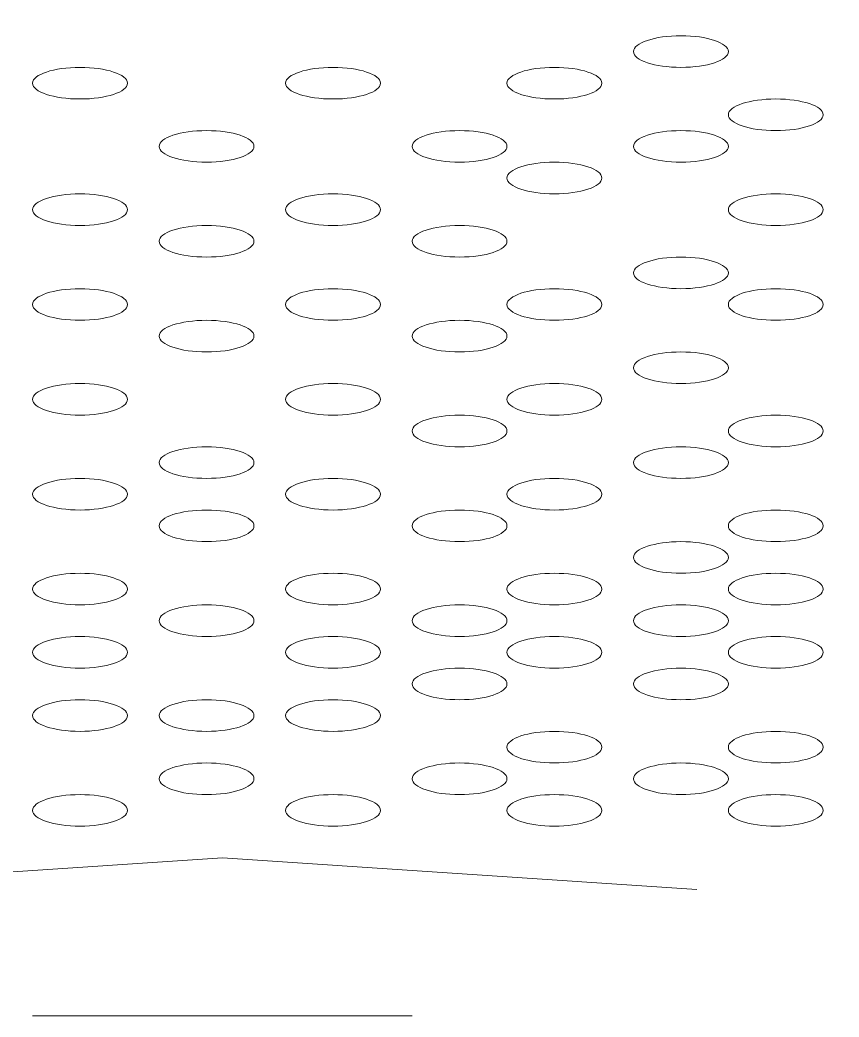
# Model space of a CAD drawing. Header units: metres. Extents: x 29 to 86.9, y -23.2 to 39.7.
# Drawn here: x 75.0717 to 75.1351, y -17.0699 to -16.9928 of the extents above; entities that cross this region are included whole.
import ezdxf

# ---------------------------------------------------------------- set-up
doc = ezdxf.new("R2010")
doc.units = ezdxf.units.M
doc.header["$LTSCALE"] = 100
doc.layers.get('0').update_dxf_attribs({"color": 254})
doc.layers.add('Arqui', color=8, linetype='Continuous', lineweight=0)

# ---------------------------------------------------------------- blocks, each defined once
blk = doc.blocks.new('A$C9582355f')
at = {"layer": 'Arqui'}
blk.add_lwpolyline([(46.2961920827816, 6.126214199186052, 0.2278580694965935), (46.10374057980556, 6.21636923779397, 0.2278580694965727), (45.9108077827496, 6.126214199186052)], format="xyb", dxfattribs=at)
for points in [[(46.06803873276561, 6.103886311394035), (46.10472273276554, 6.106331911394136), (46.14140673276557, 6.103886311394035)], [(46.09004913276561, 6.094103911394086), (46.10472273276554, 6.094103911394086), (46.11939633276558, 6.094103911394086)]]:
    blk.add_lwpolyline(points, dxfattribs=at)
for centre, radius, start, end in [((46.08393511219271, 5.990165961093226), 0.2164355538806686, 85.22093858791384, 142.1850642863625), ((46.1230647533385, 5.990165961093226), 0.2164355538805725, 37.81493571360889, 94.77906141209886)]:
    blk.add_arc(centre, radius, start, end, dxfattribs=at)
for points in [[(46.14018393276552, 6.169917511394033), (46.13815792435759, 6.169917511394033), (46.1365155327656, 6.169370039378009), (46.1365155327656, 6.168694711393982)], [(46.14385233276556, 6.168694711393982), (46.14385233276556, 6.169370039378009), (46.14220994117358, 6.169917511394033), (46.14018393276552, 6.169917511394033)], [(46.1365155327656, 6.168694711393982), (46.1365155327656, 6.168019383409955), (46.13815792435759, 6.167471911393932), (46.14018393276552, 6.167471911393932)], [(46.14018393276552, 6.167471911393932), (46.14220994117358, 6.167471911393932), (46.14385233276556, 6.168019383409955), (46.14385233276556, 6.168694711393982)], [(46.09371753276554, 6.167471911393932), (46.0916915243576, 6.167471911393932), (46.09004913276561, 6.166924439377908), (46.09004913276561, 6.166249111393881)], [(46.09738593276558, 6.166249111393881), (46.09738593276558, 6.166924439377908), (46.09574354117359, 6.167471911393932), (46.09371753276554, 6.167471911393932)], [(46.11328233276555, 6.167471911393932), (46.11125632435761, 6.167471911393932), (46.10961393276551, 6.166924439377908), (46.10961393276551, 6.166249111393881)], [(46.11695073276559, 6.166249111393881), (46.11695073276559, 6.166924439377908), (46.1153083411736, 6.167471911393932), (46.11328233276555, 6.167471911393932)], [(46.13040153276557, 6.167471911393932), (46.12837552435752, 6.167471911393932), (46.12673313276554, 6.166924439377908), (46.12673313276554, 6.166249111393881)], [(46.13406993276561, 6.166249111393881), (46.13406993276561, 6.166924439377908), (46.13242754117351, 6.167471911393932), (46.13040153276557, 6.167471911393932)], [(46.09004913276561, 6.166249111393881), (46.09004913276561, 6.165573783409855), (46.0916915243576, 6.165026311393831), (46.09371753276554, 6.165026311393831)], [(46.09371753276554, 6.165026311393831), (46.09574354117359, 6.165026311393831), (46.09738593276558, 6.165573783409855), (46.09738593276558, 6.166249111393881)], [(46.10961393276551, 6.166249111393881), (46.10961393276551, 6.165573783409855), (46.11125632435761, 6.165026311393831), (46.11328233276555, 6.165026311393831)], [(46.11328233276555, 6.165026311393831), (46.1153083411736, 6.165026311393831), (46.11695073276559, 6.165573783409855), (46.11695073276559, 6.166249111393881)], [(46.12673313276554, 6.166249111393881), (46.12673313276554, 6.165573783409855), (46.12837552435752, 6.165026311393831), (46.13040153276557, 6.165026311393831)], [(46.13040153276557, 6.165026311393831), (46.13242754117351, 6.165026311393831), (46.13406993276561, 6.165573783409855), (46.13406993276561, 6.166249111393881)], [(46.1475207327656, 6.165026311393831), (46.14549472435755, 6.165026311393831), (46.14385233276556, 6.164478839377807), (46.14385233276556, 6.163803511394235)], [(46.15118913276552, 6.163803511394235), (46.15118913276552, 6.164478839377807), (46.14954674117354, 6.165026311393831), (46.1475207327656, 6.165026311393831)], [(46.14385233276556, 6.163803511394235), (46.14385233276556, 6.163128183410208), (46.14549472435755, 6.162580711394185), (46.1475207327656, 6.162580711394185)], [(46.1475207327656, 6.162580711394185), (46.14954674117354, 6.162580711394185), (46.15118913276552, 6.163128183410208), (46.15118913276552, 6.163803511394235)], [(46.1034999327656, 6.162580711394185), (46.10147392435755, 6.162580711394185), (46.09983153276556, 6.162033239378161), (46.09983153276556, 6.161357911394134)], [(46.1034999327656, 6.162580711394185), (46.10147392435755, 6.162580711394185), (46.09983153276556, 6.162033239378161), (46.09983153276556, 6.161357911394134)], [(46.10716833276553, 6.161357911394134), (46.10716833276553, 6.162033239378161), (46.10552594117354, 6.162580711394185), (46.1034999327656, 6.162580711394185)], [(46.10716833276553, 6.161357911394134), (46.10716833276553, 6.162033239378161), (46.10552594117354, 6.162580711394185), (46.1034999327656, 6.162580711394185)], [(46.12306473276561, 6.162580711394185), (46.12103872435756, 6.162580711394185), (46.11939633276558, 6.162033239378161), (46.11939633276558, 6.161357911394134)], [(46.12673313276554, 6.161357911394134), (46.12673313276554, 6.162033239378161), (46.12509074117355, 6.162580711394185), (46.12306473276561, 6.162580711394185)], [(46.14018393276552, 6.162580711394185), (46.13815792435759, 6.162580711394185), (46.1365155327656, 6.162033239378161), (46.1365155327656, 6.161357911394134)], [(46.14385233276556, 6.161357911394134), (46.14385233276556, 6.162033239378161), (46.14220994117358, 6.162580711394185), (46.14018393276552, 6.162580711394185)], [(46.09983153276556, 6.161357911394134), (46.09983153276556, 6.160682583410107), (46.10147392435755, 6.160135111394084), (46.1034999327656, 6.160135111394084)], [(46.09983153276556, 6.161357911394134), (46.09983153276556, 6.160682583410107), (46.10147392435755, 6.160135111394084), (46.1034999327656, 6.160135111394084)], [(46.1034999327656, 6.160135111394084), (46.10552594117354, 6.160135111394084), (46.10716833276553, 6.160682583410107), (46.10716833276553, 6.161357911394134)], [(46.1034999327656, 6.160135111394084), (46.10552594117354, 6.160135111394084), (46.10716833276553, 6.160682583410107), (46.10716833276553, 6.161357911394134)], [(46.11939633276558, 6.161357911394134), (46.11939633276558, 6.160682583410107), (46.12103872435756, 6.160135111394084), (46.12306473276561, 6.160135111394084)], [(46.12306473276561, 6.160135111394084), (46.12509074117355, 6.160135111394084), (46.12673313276554, 6.160682583410107), (46.12673313276554, 6.161357911394134)], [(46.1365155327656, 6.161357911394134), (46.1365155327656, 6.160682583410107), (46.13815792435759, 6.160135111394084), (46.14018393276552, 6.160135111394084)], [(46.14018393276552, 6.160135111394084), (46.14220994117358, 6.160135111394084), (46.14385233276556, 6.160682583410107), (46.14385233276556, 6.161357911394134)], [(46.13040153276557, 6.160135111394084), (46.12837552435752, 6.160135111394084), (46.12673313276554, 6.15958763937806), (46.12673313276554, 6.158912311394033)], [(46.13406993276561, 6.158912311394033), (46.13406993276561, 6.15958763937806), (46.13242754117351, 6.160135111394084), (46.13040153276557, 6.160135111394084)], [(46.12673313276554, 6.158912311394033), (46.12673313276554, 6.158236983410006), (46.12837552435752, 6.157689511393983), (46.13040153276557, 6.157689511393983)], [(46.13040153276557, 6.157689511393983), (46.13242754117351, 6.157689511393983), (46.13406993276561, 6.158236983410006), (46.13406993276561, 6.158912311394033)], [(46.09371753276554, 6.157689511393983), (46.0916915243576, 6.157689511393983), (46.09004913276561, 6.157142039377959), (46.09004913276561, 6.156466711393932)], [(46.09738593276558, 6.156466711393932), (46.09738593276558, 6.157142039377959), (46.09574354117359, 6.157689511393983), (46.09371753276554, 6.157689511393983)], [(46.11328233276555, 6.157689511393983), (46.11125632435761, 6.157689511393983), (46.10961393276551, 6.157142039377959), (46.10961393276551, 6.156466711393932)], [(46.11695073276559, 6.156466711393932), (46.11695073276559, 6.157142039377959), (46.1153083411736, 6.157689511393983), (46.11328233276555, 6.157689511393983)], [(46.1475207327656, 6.157689511393983), (46.14549472435755, 6.157689511393983), (46.14385233276556, 6.157142039377959), (46.14385233276556, 6.156466711393932)], [(46.15118913276552, 6.156466711393932), (46.15118913276552, 6.157142039377959), (46.14954674117354, 6.157689511393983), (46.1475207327656, 6.157689511393983)], [(46.09004913276561, 6.156466711393932), (46.09004913276561, 6.155791383409905), (46.0916915243576, 6.155243911393882), (46.09371753276554, 6.155243911393882)], [(46.09371753276554, 6.155243911393882), (46.09574354117359, 6.155243911393882), (46.09738593276558, 6.155791383409905), (46.09738593276558, 6.156466711393932)], [(46.10961393276551, 6.156466711393932), (46.10961393276551, 6.155791383409905), (46.11125632435761, 6.155243911393882), (46.11328233276555, 6.155243911393882)], [(46.11328233276555, 6.155243911393882), (46.1153083411736, 6.155243911393882), (46.11695073276559, 6.155791383409905), (46.11695073276559, 6.156466711393932)], [(46.14385233276556, 6.156466711393932), (46.14385233276556, 6.155791383409905), (46.14549472435755, 6.155243911393882), (46.1475207327656, 6.155243911393882)], [(46.1475207327656, 6.155243911393882), (46.14954674117354, 6.155243911393882), (46.15118913276552, 6.155791383409905), (46.15118913276552, 6.156466711393932)], [(46.1034999327656, 6.155243911393882), (46.10147392435755, 6.155243911393882), (46.09983153276556, 6.154696439377858), (46.09983153276556, 6.154021111393831)], [(46.1034999327656, 6.155243911393882), (46.10147392435755, 6.155243911393882), (46.09983153276556, 6.154696439377858), (46.09983153276556, 6.154021111393831)], [(46.10716833276553, 6.154021111393831), (46.10716833276553, 6.154696439377858), (46.10552594117354, 6.155243911393882), (46.1034999327656, 6.155243911393882)], [(46.10716833276553, 6.154021111393831), (46.10716833276553, 6.154696439377858), (46.10552594117354, 6.155243911393882), (46.1034999327656, 6.155243911393882)], [(46.12306473276561, 6.155243911393882), (46.12103872435756, 6.155243911393882), (46.11939633276558, 6.154696439377858), (46.11939633276558, 6.154021111393831)], [(46.12673313276554, 6.154021111393831), (46.12673313276554, 6.154696439377858), (46.12509074117355, 6.155243911393882), (46.12306473276561, 6.155243911393882)], [(46.09983153276556, 6.154021111393831), (46.09983153276556, 6.153345783409804), (46.10147392435755, 6.152798311394235), (46.1034999327656, 6.152798311394235)], [(46.09983153276556, 6.154021111393831), (46.09983153276556, 6.153345783409804), (46.10147392435755, 6.152798311394235), (46.1034999327656, 6.152798311394235)], [(46.1034999327656, 6.152798311394235), (46.10552594117354, 6.152798311394235), (46.10716833276553, 6.153345783409804), (46.10716833276553, 6.154021111393831)], [(46.1034999327656, 6.152798311394235), (46.10552594117354, 6.152798311394235), (46.10716833276553, 6.153345783409804), (46.10716833276553, 6.154021111393831)], [(46.11939633276558, 6.154021111393831), (46.11939633276558, 6.153345783409804), (46.12103872435756, 6.152798311394235), (46.12306473276561, 6.152798311394235)], [(46.12306473276561, 6.152798311394235), (46.12509074117355, 6.152798311394235), (46.12673313276554, 6.153345783409804), (46.12673313276554, 6.154021111393831)], [(46.14018393276552, 6.152798311394235), (46.13815792435759, 6.152798311394235), (46.1365155327656, 6.152250839378212), (46.1365155327656, 6.151575511394185)], [(46.14385233276556, 6.151575511394185), (46.14385233276556, 6.152250839378212), (46.14220994117358, 6.152798311394235), (46.14018393276552, 6.152798311394235)], [(46.1365155327656, 6.151575511394185), (46.1365155327656, 6.150900183410158), (46.13815792435759, 6.150352711394135), (46.14018393276552, 6.150352711394135)], [(46.14018393276552, 6.150352711394135), (46.14220994117358, 6.150352711394135), (46.14385233276556, 6.150900183410158), (46.14385233276556, 6.151575511394185)], [(46.09371753276554, 6.150352711394135), (46.0916915243576, 6.150352711394135), (46.09004913276561, 6.149805239378111), (46.09004913276561, 6.149129911394084)], [(46.09738593276558, 6.149129911394084), (46.09738593276558, 6.149805239378111), (46.09574354117359, 6.150352711394135), (46.09371753276554, 6.150352711394135)], [(46.11328233276555, 6.150352711394135), (46.11125632435761, 6.150352711394135), (46.10961393276551, 6.149805239378111), (46.10961393276551, 6.149129911394084)], [(46.11695073276559, 6.149129911394084), (46.11695073276559, 6.149805239378111), (46.1153083411736, 6.150352711394135), (46.11328233276555, 6.150352711394135)], [(46.13040153276557, 6.150352711394135), (46.12837552435752, 6.150352711394135), (46.12673313276554, 6.149805239378111), (46.12673313276554, 6.149129911394084)], [(46.13406993276561, 6.149129911394084), (46.13406993276561, 6.149805239378111), (46.13242754117351, 6.150352711394135), (46.13040153276557, 6.150352711394135)], [(46.1475207327656, 6.150352711394135), (46.14549472435755, 6.150352711394135), (46.14385233276556, 6.149805239378111), (46.14385233276556, 6.149129911394084)], [(46.15118913276552, 6.149129911394084), (46.15118913276552, 6.149805239378111), (46.14954674117354, 6.150352711394135), (46.1475207327656, 6.150352711394135)], [(46.09004913276561, 6.149129911394084), (46.09004913276561, 6.148454583410057), (46.0916915243576, 6.147907111394034), (46.09371753276554, 6.147907111394034)], [(46.09371753276554, 6.147907111394034), (46.09574354117359, 6.147907111394034), (46.09738593276558, 6.148454583410057), (46.09738593276558, 6.149129911394084)], [(46.10961393276551, 6.149129911394084), (46.10961393276551, 6.148454583410057), (46.11125632435761, 6.147907111394034), (46.11328233276555, 6.147907111394034)], [(46.11328233276555, 6.147907111394034), (46.1153083411736, 6.147907111394034), (46.11695073276559, 6.148454583410057), (46.11695073276559, 6.149129911394084)], [(46.12673313276554, 6.149129911394084), (46.12673313276554, 6.148454583410057), (46.12837552435752, 6.147907111394034), (46.13040153276557, 6.147907111394034)], [(46.13040153276557, 6.147907111394034), (46.13242754117351, 6.147907111394034), (46.13406993276561, 6.148454583410057), (46.13406993276561, 6.149129911394084)], [(46.14385233276556, 6.149129911394084), (46.14385233276556, 6.148454583410057), (46.14549472435755, 6.147907111394034), (46.1475207327656, 6.147907111394034)], [(46.1475207327656, 6.147907111394034), (46.14954674117354, 6.147907111394034), (46.15118913276552, 6.148454583410057), (46.15118913276552, 6.149129911394084)], [(46.1034999327656, 6.147907111394034), (46.10147392435755, 6.147907111394034), (46.09983153276556, 6.14735963937801), (46.09983153276556, 6.146684311393983)], [(46.1034999327656, 6.147907111394034), (46.10147392435755, 6.147907111394034), (46.09983153276556, 6.14735963937801), (46.09983153276556, 6.146684311393983)], [(46.10716833276553, 6.146684311393983), (46.10716833276553, 6.14735963937801), (46.10552594117354, 6.147907111394034), (46.1034999327656, 6.147907111394034)], [(46.10716833276553, 6.146684311393983), (46.10716833276553, 6.14735963937801), (46.10552594117354, 6.147907111394034), (46.1034999327656, 6.147907111394034)], [(46.12306473276561, 6.147907111394034), (46.12103872435756, 6.147907111394034), (46.11939633276558, 6.14735963937801), (46.11939633276558, 6.146684311393983)], [(46.12673313276554, 6.146684311393983), (46.12673313276554, 6.14735963937801), (46.12509074117355, 6.147907111394034), (46.12306473276561, 6.147907111394034)], [(46.09983153276556, 6.146684311393983), (46.09983153276556, 6.146008983409956), (46.10147392435755, 6.145461511393933), (46.1034999327656, 6.145461511393933)], [(46.09983153276556, 6.146684311393983), (46.09983153276556, 6.146008983409956), (46.10147392435755, 6.145461511393933), (46.1034999327656, 6.145461511393933)], [(46.1034999327656, 6.145461511393933), (46.10552594117354, 6.145461511393933), (46.10716833276553, 6.146008983409956), (46.10716833276553, 6.146684311393983)], [(46.1034999327656, 6.145461511393933), (46.10552594117354, 6.145461511393933), (46.10716833276553, 6.146008983409956), (46.10716833276553, 6.146684311393983)], [(46.11939633276558, 6.146684311393983), (46.11939633276558, 6.146008983409956), (46.12103872435756, 6.145461511393933), (46.12306473276561, 6.145461511393933)], [(46.12306473276561, 6.145461511393933), (46.12509074117355, 6.145461511393933), (46.12673313276554, 6.146008983409956), (46.12673313276554, 6.146684311393983)], [(46.14018393276552, 6.145461511393933), (46.13815792435759, 6.145461511393933), (46.1365155327656, 6.144914039377909), (46.1365155327656, 6.144238711393882)], [(46.14385233276556, 6.144238711393882), (46.14385233276556, 6.144914039377909), (46.14220994117358, 6.145461511393933), (46.14018393276552, 6.145461511393933)], [(46.1365155327656, 6.144238711393882), (46.1365155327656, 6.143563383409855), (46.13815792435759, 6.143015911393832), (46.14018393276552, 6.143015911393832)], [(46.14018393276552, 6.143015911393832), (46.14220994117358, 6.143015911393832), (46.14385233276556, 6.143563383409855), (46.14385233276556, 6.144238711393882)], [(46.09371753276554, 6.143015911393832), (46.0916915243576, 6.143015911393832), (46.09004913276561, 6.142468439377808), (46.09004913276561, 6.141793111394236)], [(46.09738593276558, 6.141793111394236), (46.09738593276558, 6.142468439377808), (46.09574354117359, 6.143015911393832), (46.09371753276554, 6.143015911393832)], [(46.11328233276555, 6.143015911393832), (46.11125632435761, 6.143015911393832), (46.10961393276551, 6.142468439377808), (46.10961393276551, 6.141793111394236)], [(46.11695073276559, 6.141793111394236), (46.11695073276559, 6.142468439377808), (46.1153083411736, 6.143015911393832), (46.11328233276555, 6.143015911393832)], [(46.13040153276557, 6.143015911393832), (46.12837552435752, 6.143015911393832), (46.12673313276554, 6.142468439377808), (46.12673313276554, 6.141793111394236)], [(46.13406993276561, 6.141793111394236), (46.13406993276561, 6.142468439377808), (46.13242754117351, 6.143015911393832), (46.13040153276557, 6.143015911393832)], [(46.09004913276561, 6.141793111394236), (46.09004913276561, 6.141117783410209), (46.0916915243576, 6.140570311394185), (46.09371753276554, 6.140570311394185)], [(46.09371753276554, 6.140570311394185), (46.09574354117359, 6.140570311394185), (46.09738593276558, 6.141117783410209), (46.09738593276558, 6.141793111394236)], [(46.10961393276551, 6.141793111394236), (46.10961393276551, 6.141117783410209), (46.11125632435761, 6.140570311394185), (46.11328233276555, 6.140570311394185)], [(46.11328233276555, 6.140570311394185), (46.1153083411736, 6.140570311394185), (46.11695073276559, 6.141117783410209), (46.11695073276559, 6.141793111394236)], [(46.12673313276554, 6.141793111394236), (46.12673313276554, 6.141117783410209), (46.12837552435752, 6.140570311394185), (46.13040153276557, 6.140570311394185)], [(46.13040153276557, 6.140570311394185), (46.13242754117351, 6.140570311394185), (46.13406993276561, 6.141117783410209), (46.13406993276561, 6.141793111394236)], [(46.12306473276561, 6.140570311394185), (46.12103872435756, 6.140570311394185), (46.11939633276558, 6.140022839378162), (46.11939633276558, 6.139347511394135)], [(46.12673313276554, 6.139347511394135), (46.12673313276554, 6.140022839378162), (46.12509074117355, 6.140570311394185), (46.12306473276561, 6.140570311394185)], [(46.1475207327656, 6.140570311394185), (46.14549472435755, 6.140570311394185), (46.14385233276556, 6.140022839378162), (46.14385233276556, 6.139347511394135)], [(46.15118913276552, 6.139347511394135), (46.15118913276552, 6.140022839378162), (46.14954674117354, 6.140570311394185), (46.1475207327656, 6.140570311394185)], [(46.11939633276558, 6.139347511394135), (46.11939633276558, 6.138672183410108), (46.12103872435756, 6.138124711394084), (46.12306473276561, 6.138124711394084)], [(46.12306473276561, 6.138124711394084), (46.12509074117355, 6.138124711394084), (46.12673313276554, 6.138672183410108), (46.12673313276554, 6.139347511394135)], [(46.14385233276556, 6.139347511394135), (46.14385233276556, 6.138672183410108), (46.14549472435755, 6.138124711394084), (46.1475207327656, 6.138124711394084)], [(46.1475207327656, 6.138124711394084), (46.14954674117354, 6.138124711394084), (46.15118913276552, 6.138672183410108), (46.15118913276552, 6.139347511394135)], [(46.1034999327656, 6.138124711394084), (46.10147392435755, 6.138124711394084), (46.09983153276556, 6.137577239378061), (46.09983153276556, 6.136901911394034)], [(46.1034999327656, 6.138124711394084), (46.10147392435755, 6.138124711394084), (46.09983153276556, 6.137577239378061), (46.09983153276556, 6.136901911394034)], [(46.10716833276553, 6.136901911394034), (46.10716833276553, 6.137577239378061), (46.10552594117354, 6.138124711394084), (46.1034999327656, 6.138124711394084)], [(46.10716833276553, 6.136901911394034), (46.10716833276553, 6.137577239378061), (46.10552594117354, 6.138124711394084), (46.1034999327656, 6.138124711394084)], [(46.14018393276552, 6.138124711394084), (46.13815792435759, 6.138124711394084), (46.1365155327656, 6.137577239378061), (46.1365155327656, 6.136901911394034)], [(46.14385233276556, 6.136901911394034), (46.14385233276556, 6.137577239378061), (46.14220994117358, 6.138124711394084), (46.14018393276552, 6.138124711394084)], [(46.09983153276556, 6.136901911394034), (46.09983153276556, 6.136226583410007), (46.10147392435755, 6.135679111393983), (46.1034999327656, 6.135679111393983)], [(46.09983153276556, 6.136901911394034), (46.09983153276556, 6.136226583410007), (46.10147392435755, 6.135679111393983), (46.1034999327656, 6.135679111393983)], [(46.1034999327656, 6.135679111393983), (46.10552594117354, 6.135679111393983), (46.10716833276553, 6.136226583410007), (46.10716833276553, 6.136901911394034)], [(46.1034999327656, 6.135679111393983), (46.10552594117354, 6.135679111393983), (46.10716833276553, 6.136226583410007), (46.10716833276553, 6.136901911394034)], [(46.1365155327656, 6.136901911394034), (46.1365155327656, 6.136226583410007), (46.13815792435759, 6.135679111393983), (46.14018393276552, 6.135679111393983)], [(46.14018393276552, 6.135679111393983), (46.14220994117358, 6.135679111393983), (46.14385233276556, 6.136226583410007), (46.14385233276556, 6.136901911394034)], [(46.09371753276554, 6.135679111393983), (46.0916915243576, 6.135679111393983), (46.09004913276561, 6.13513163937796), (46.09004913276561, 6.134456311393933)], [(46.09738593276558, 6.134456311393933), (46.09738593276558, 6.13513163937796), (46.09574354117359, 6.135679111393983), (46.09371753276554, 6.135679111393983)], [(46.11328233276555, 6.135679111393983), (46.11125632435761, 6.135679111393983), (46.10961393276551, 6.13513163937796), (46.10961393276551, 6.134456311393933)], [(46.11695073276559, 6.134456311393933), (46.11695073276559, 6.13513163937796), (46.1153083411736, 6.135679111393983), (46.11328233276555, 6.135679111393983)], [(46.13040153276557, 6.135679111393983), (46.12837552435752, 6.135679111393983), (46.12673313276554, 6.13513163937796), (46.12673313276554, 6.134456311393933)], [(46.13406993276561, 6.134456311393933), (46.13406993276561, 6.13513163937796), (46.13242754117351, 6.135679111393983), (46.13040153276557, 6.135679111393983)], [(46.09004913276561, 6.134456311393933), (46.09004913276561, 6.133780983409906), (46.0916915243576, 6.133233511393883), (46.09371753276554, 6.133233511393883)], [(46.09371753276554, 6.133233511393883), (46.09574354117359, 6.133233511393883), (46.09738593276558, 6.133780983409906), (46.09738593276558, 6.134456311393933)], [(46.10961393276551, 6.134456311393933), (46.10961393276551, 6.133780983409906), (46.11125632435761, 6.133233511393883), (46.11328233276555, 6.133233511393883)], [(46.11328233276555, 6.133233511393883), (46.1153083411736, 6.133233511393883), (46.11695073276559, 6.133780983409906), (46.11695073276559, 6.134456311393933)], [(46.12673313276554, 6.134456311393933), (46.12673313276554, 6.133780983409906), (46.12837552435752, 6.133233511393883), (46.13040153276557, 6.133233511393883)], [(46.13040153276557, 6.133233511393883), (46.13242754117351, 6.133233511393883), (46.13406993276561, 6.133780983409906), (46.13406993276561, 6.134456311393933)], [(46.1034999327656, 6.133233511393883), (46.10147392435755, 6.133233511393883), (46.09983153276556, 6.132686039377859), (46.09983153276556, 6.132010711393832)], [(46.1034999327656, 6.133233511393883), (46.10147392435755, 6.133233511393883), (46.09983153276556, 6.132686039377859), (46.09983153276556, 6.132010711393832)], [(46.10716833276553, 6.132010711393832), (46.10716833276553, 6.132686039377859), (46.10552594117354, 6.133233511393883), (46.1034999327656, 6.133233511393883)], [(46.10716833276553, 6.132010711393832), (46.10716833276553, 6.132686039377859), (46.10552594117354, 6.133233511393883), (46.1034999327656, 6.133233511393883)], [(46.12306473276561, 6.133233511393883), (46.12103872435756, 6.133233511393883), (46.11939633276558, 6.132686039377859), (46.11939633276558, 6.132010711393832)], [(46.12673313276554, 6.132010711393832), (46.12673313276554, 6.132686039377859), (46.12509074117355, 6.133233511393883), (46.12306473276561, 6.133233511393883)], [(46.1475207327656, 6.133233511393883), (46.14549472435755, 6.133233511393883), (46.14385233276556, 6.132686039377859), (46.14385233276556, 6.132010711393832)], [(46.15118913276552, 6.132010711393832), (46.15118913276552, 6.132686039377859), (46.14954674117354, 6.133233511393883), (46.1475207327656, 6.133233511393883)], [(46.09983153276556, 6.132010711393832), (46.09983153276556, 6.131335383409805), (46.10147392435755, 6.130787911394236), (46.1034999327656, 6.130787911394236)], [(46.09983153276556, 6.132010711393832), (46.09983153276556, 6.131335383409805), (46.10147392435755, 6.130787911394236), (46.1034999327656, 6.130787911394236)], [(46.1034999327656, 6.130787911394236), (46.10552594117354, 6.130787911394236), (46.10716833276553, 6.131335383409805), (46.10716833276553, 6.132010711393832)], [(46.1034999327656, 6.130787911394236), (46.10552594117354, 6.130787911394236), (46.10716833276553, 6.131335383409805), (46.10716833276553, 6.132010711393832)], [(46.11939633276558, 6.132010711393832), (46.11939633276558, 6.131335383409805), (46.12103872435756, 6.130787911394236), (46.12306473276561, 6.130787911394236)], [(46.12306473276561, 6.130787911394236), (46.12509074117355, 6.130787911394236), (46.12673313276554, 6.131335383409805), (46.12673313276554, 6.132010711393832)], [(46.14385233276556, 6.132010711393832), (46.14385233276556, 6.131335383409805), (46.14549472435755, 6.130787911394236), (46.1475207327656, 6.130787911394236)], [(46.1475207327656, 6.130787911394236), (46.14954674117354, 6.130787911394236), (46.15118913276552, 6.131335383409805), (46.15118913276552, 6.132010711393832)], [(46.14018393276552, 6.130787911394236), (46.13815792435759, 6.130787911394236), (46.1365155327656, 6.130240439378213), (46.1365155327656, 6.129565111394186)], [(46.14385233276556, 6.129565111394186), (46.14385233276556, 6.130240439378213), (46.14220994117358, 6.130787911394236), (46.14018393276552, 6.130787911394236)], [(46.1365155327656, 6.129565111394186), (46.1365155327656, 6.128889783410159), (46.13815792435759, 6.128342311394135), (46.14018393276552, 6.128342311394135)], [(46.14018393276552, 6.128342311394135), (46.14220994117358, 6.128342311394135), (46.14385233276556, 6.128889783410159), (46.14385233276556, 6.129565111394186)], [(46.09371753276554, 6.128342311394135), (46.0916915243576, 6.128342311394135), (46.09004913276561, 6.127794839378112), (46.09004913276561, 6.127119511394085)], [(46.09738593276558, 6.127119511394085), (46.09738593276558, 6.127794839378112), (46.09574354117359, 6.128342311394135), (46.09371753276554, 6.128342311394135)], [(46.11328233276555, 6.128342311394135), (46.11125632435761, 6.128342311394135), (46.10961393276551, 6.127794839378112), (46.10961393276551, 6.127119511394085)], [(46.11695073276559, 6.127119511394085), (46.11695073276559, 6.127794839378112), (46.1153083411736, 6.128342311394135), (46.11328233276555, 6.128342311394135)], [(46.13040153276557, 6.128342311394135), (46.12837552435752, 6.128342311394135), (46.12673313276554, 6.127794839378112), (46.12673313276554, 6.127119511394085)], [(46.13406993276561, 6.127119511394085), (46.13406993276561, 6.127794839378112), (46.13242754117351, 6.128342311394135), (46.13040153276557, 6.128342311394135)], [(46.1475207327656, 6.128342311394135), (46.14549472435755, 6.128342311394135), (46.14385233276556, 6.127794839378112), (46.14385233276556, 6.127119511394085)], [(46.15118913276552, 6.127119511394085), (46.15118913276552, 6.127794839378112), (46.14954674117354, 6.128342311394135), (46.1475207327656, 6.128342311394135)], [(46.09004913276561, 6.127119511394085), (46.09004913276561, 6.126444183410058), (46.0916915243576, 6.125896711394034), (46.09371753276554, 6.125896711394034)], [(46.09371753276554, 6.125896711394034), (46.09574354117359, 6.125896711394034), (46.09738593276558, 6.126444183410058), (46.09738593276558, 6.127119511394085)], [(46.10961393276551, 6.127119511394085), (46.10961393276551, 6.126444183410058), (46.11125632435761, 6.125896711394034), (46.11328233276555, 6.125896711394034)], [(46.11328233276555, 6.125896711394034), (46.1153083411736, 6.125896711394034), (46.11695073276559, 6.126444183410058), (46.11695073276559, 6.127119511394085)], [(46.12673313276554, 6.127119511394085), (46.12673313276554, 6.126444183410058), (46.12837552435752, 6.125896711394034), (46.13040153276557, 6.125896711394034)], [(46.13040153276557, 6.125896711394034), (46.13242754117351, 6.125896711394034), (46.13406993276561, 6.126444183410058), (46.13406993276561, 6.127119511394085)], [(46.14385233276556, 6.127119511394085), (46.14385233276556, 6.126444183410058), (46.14549472435755, 6.125896711394034), (46.1475207327656, 6.125896711394034)], [(46.1475207327656, 6.125896711394034), (46.14954674117354, 6.125896711394034), (46.15118913276552, 6.126444183410058), (46.15118913276552, 6.127119511394085)], [(46.1034999327656, 6.125896711394034), (46.10147392435755, 6.125896711394034), (46.09983153276556, 6.125349239378011), (46.09983153276556, 6.124673911393984)], [(46.1034999327656, 6.125896711394034), (46.10147392435755, 6.125896711394034), (46.09983153276556, 6.125349239378011), (46.09983153276556, 6.124673911393984)], [(46.10716833276553, 6.124673911393984), (46.10716833276553, 6.125349239378011), (46.10552594117354, 6.125896711394034), (46.1034999327656, 6.125896711394034)], [(46.10716833276553, 6.124673911393984), (46.10716833276553, 6.125349239378011), (46.10552594117354, 6.125896711394034), (46.1034999327656, 6.125896711394034)], [(46.12306473276561, 6.125896711394034), (46.12103872435756, 6.125896711394034), (46.11939633276558, 6.125349239378011), (46.11939633276558, 6.124673911393984)], [(46.12673313276554, 6.124673911393984), (46.12673313276554, 6.125349239378011), (46.12509074117355, 6.125896711394034), (46.12306473276561, 6.125896711394034)], [(46.14018393276552, 6.125896711394034), (46.13815792435759, 6.125896711394034), (46.1365155327656, 6.125349239378011), (46.1365155327656, 6.124673911393984)], [(46.14385233276556, 6.124673911393984), (46.14385233276556, 6.125349239378011), (46.14220994117358, 6.125896711394034), (46.14018393276552, 6.125896711394034)], [(46.09983153276556, 6.124673911393984), (46.09983153276556, 6.123998583409957), (46.10147392435755, 6.123451111393933), (46.1034999327656, 6.123451111393933)], [(46.09983153276556, 6.124673911393984), (46.09983153276556, 6.123998583409957), (46.10147392435755, 6.123451111393933), (46.1034999327656, 6.123451111393933)], [(46.1034999327656, 6.123451111393933), (46.10552594117354, 6.123451111393933), (46.10716833276553, 6.123998583409957), (46.10716833276553, 6.124673911393984)], [(46.1034999327656, 6.123451111393933), (46.10552594117354, 6.123451111393933), (46.10716833276553, 6.123998583409957), (46.10716833276553, 6.124673911393984)], [(46.11939633276558, 6.124673911393984), (46.11939633276558, 6.123998583409957), (46.12103872435756, 6.123451111393933), (46.12306473276561, 6.123451111393933)], [(46.12306473276561, 6.123451111393933), (46.12509074117355, 6.123451111393933), (46.12673313276554, 6.123998583409957), (46.12673313276554, 6.124673911393984)], [(46.1365155327656, 6.124673911393984), (46.1365155327656, 6.123998583409957), (46.13815792435759, 6.123451111393933), (46.14018393276552, 6.123451111393933)], [(46.14018393276552, 6.123451111393933), (46.14220994117358, 6.123451111393933), (46.14385233276556, 6.123998583409957), (46.14385233276556, 6.124673911393984)], [(46.09371753276554, 6.123451111393933), (46.0916915243576, 6.123451111393933), (46.09004913276561, 6.12290363937791), (46.09004913276561, 6.122228311393883)], [(46.09738593276558, 6.122228311393883), (46.09738593276558, 6.12290363937791), (46.09574354117359, 6.123451111393933), (46.09371753276554, 6.123451111393933)], [(46.11328233276555, 6.123451111393933), (46.11125632435761, 6.123451111393933), (46.10961393276551, 6.12290363937791), (46.10961393276551, 6.122228311393883)], [(46.11695073276559, 6.122228311393883), (46.11695073276559, 6.12290363937791), (46.1153083411736, 6.123451111393933), (46.11328233276555, 6.123451111393933)], [(46.13040153276557, 6.123451111393933), (46.12837552435752, 6.123451111393933), (46.12673313276554, 6.12290363937791), (46.12673313276554, 6.122228311393883)], [(46.13406993276561, 6.122228311393883), (46.13406993276561, 6.12290363937791), (46.13242754117351, 6.123451111393933), (46.13040153276557, 6.123451111393933)], [(46.1475207327656, 6.123451111393933), (46.14549472435755, 6.123451111393933), (46.14385233276556, 6.12290363937791), (46.14385233276556, 6.122228311393883)], [(46.15118913276552, 6.122228311393883), (46.15118913276552, 6.12290363937791), (46.14954674117354, 6.123451111393933), (46.1475207327656, 6.123451111393933)], [(46.09004913276561, 6.122228311393883), (46.09004913276561, 6.121552983409856), (46.0916915243576, 6.121005511393832), (46.09371753276554, 6.121005511393832)], [(46.09371753276554, 6.121005511393832), (46.09574354117359, 6.121005511393832), (46.09738593276558, 6.121552983409856), (46.09738593276558, 6.122228311393883)], [(46.10961393276551, 6.122228311393883), (46.10961393276551, 6.121552983409856), (46.11125632435761, 6.121005511393832), (46.11328233276555, 6.121005511393832)], [(46.11328233276555, 6.121005511393832), (46.1153083411736, 6.121005511393832), (46.11695073276559, 6.121552983409856), (46.11695073276559, 6.122228311393883)], [(46.12673313276554, 6.122228311393883), (46.12673313276554, 6.121552983409856), (46.12837552435752, 6.121005511393832), (46.13040153276557, 6.121005511393832)], [(46.13040153276557, 6.121005511393832), (46.13242754117351, 6.121005511393832), (46.13406993276561, 6.121552983409856), (46.13406993276561, 6.122228311393883)], [(46.14385233276556, 6.122228311393883), (46.14385233276556, 6.121552983409856), (46.14549472435755, 6.121005511393832), (46.1475207327656, 6.121005511393832)], [(46.1475207327656, 6.121005511393832), (46.14954674117354, 6.121005511393832), (46.15118913276552, 6.121552983409856), (46.15118913276552, 6.122228311393883)], [(46.12306473276561, 6.121005511393832), (46.12103872435756, 6.121005511393832), (46.11939633276558, 6.120458039377809), (46.11939633276558, 6.119782711394237)], [(46.12673313276554, 6.119782711394237), (46.12673313276554, 6.120458039377809), (46.12509074117355, 6.121005511393832), (46.12306473276561, 6.121005511393832)], [(46.14018393276552, 6.121005511393832), (46.13815792435759, 6.121005511393832), (46.1365155327656, 6.120458039377809), (46.1365155327656, 6.119782711394237)], [(46.14385233276556, 6.119782711394237), (46.14385233276556, 6.120458039377809), (46.14220994117358, 6.121005511393832), (46.14018393276552, 6.121005511393832)], [(46.11939633276558, 6.119782711394237), (46.11939633276558, 6.11910738341021), (46.12103872435756, 6.118559911394186), (46.12306473276561, 6.118559911394186)], [(46.12306473276561, 6.118559911394186), (46.12509074117355, 6.118559911394186), (46.12673313276554, 6.11910738341021), (46.12673313276554, 6.119782711394237)], [(46.1365155327656, 6.119782711394237), (46.1365155327656, 6.11910738341021), (46.13815792435759, 6.118559911394186), (46.14018393276552, 6.118559911394186)], [(46.14018393276552, 6.118559911394186), (46.14220994117358, 6.118559911394186), (46.14385233276556, 6.11910738341021), (46.14385233276556, 6.119782711394237)], [(46.09371753276554, 6.118559911394186), (46.0916915243576, 6.118559911394186), (46.09004913276561, 6.118012439378163), (46.09004913276561, 6.117337111394136)], [(46.09738593276558, 6.117337111394136), (46.09738593276558, 6.118012439378163), (46.09574354117359, 6.118559911394186), (46.09371753276554, 6.118559911394186)], [(46.1034999327656, 6.118559911394186), (46.10147392435755, 6.118559911394186), (46.09983153276556, 6.118012439378163), (46.09983153276556, 6.117337111394136)], [(46.1034999327656, 6.118559911394186), (46.10147392435755, 6.118559911394186), (46.09983153276556, 6.118012439378163), (46.09983153276556, 6.117337111394136)], [(46.10716833276553, 6.117337111394136), (46.10716833276553, 6.118012439378163), (46.10552594117354, 6.118559911394186), (46.1034999327656, 6.118559911394186)], [(46.10716833276553, 6.117337111394136), (46.10716833276553, 6.118012439378163), (46.10552594117354, 6.118559911394186), (46.1034999327656, 6.118559911394186)], [(46.11328233276555, 6.118559911394186), (46.11125632435761, 6.118559911394186), (46.10961393276551, 6.118012439378163), (46.10961393276551, 6.117337111394136)], [(46.11695073276559, 6.117337111394136), (46.11695073276559, 6.118012439378163), (46.1153083411736, 6.118559911394186), (46.11328233276555, 6.118559911394186)], [(46.09004913276561, 6.117337111394136), (46.09004913276561, 6.116661783410109), (46.0916915243576, 6.116114311394085), (46.09371753276554, 6.116114311394085)], [(46.09371753276554, 6.116114311394085), (46.09574354117359, 6.116114311394085), (46.09738593276558, 6.116661783410109), (46.09738593276558, 6.117337111394136)], [(46.09983153276556, 6.117337111394136), (46.09983153276556, 6.116661783410109), (46.10147392435755, 6.116114311394085), (46.1034999327656, 6.116114311394085)], [(46.09983153276556, 6.117337111394136), (46.09983153276556, 6.116661783410109), (46.10147392435755, 6.116114311394085), (46.1034999327656, 6.116114311394085)], [(46.1034999327656, 6.116114311394085), (46.10552594117354, 6.116114311394085), (46.10716833276553, 6.116661783410109), (46.10716833276553, 6.117337111394136)], [(46.1034999327656, 6.116114311394085), (46.10552594117354, 6.116114311394085), (46.10716833276553, 6.116661783410109), (46.10716833276553, 6.117337111394136)], [(46.10961393276551, 6.117337111394136), (46.10961393276551, 6.116661783410109), (46.11125632435761, 6.116114311394085), (46.11328233276555, 6.116114311394085)], [(46.11328233276555, 6.116114311394085), (46.1153083411736, 6.116114311394085), (46.11695073276559, 6.116661783410109), (46.11695073276559, 6.117337111394136)], [(46.13040153276557, 6.116114311394085), (46.12837552435752, 6.116114311394085), (46.12673313276554, 6.115566839378062), (46.12673313276554, 6.114891511394035)], [(46.13406993276561, 6.114891511394035), (46.13406993276561, 6.115566839378062), (46.13242754117351, 6.116114311394085), (46.13040153276557, 6.116114311394085)], [(46.1475207327656, 6.116114311394085), (46.14549472435755, 6.116114311394085), (46.14385233276556, 6.115566839378062), (46.14385233276556, 6.114891511394035)], [(46.15118913276552, 6.114891511394035), (46.15118913276552, 6.115566839378062), (46.14954674117354, 6.116114311394085), (46.1475207327656, 6.116114311394085)], [(46.12673313276554, 6.114891511394035), (46.12673313276554, 6.114216183410008), (46.12837552435752, 6.113668711393984), (46.13040153276557, 6.113668711393984)], [(46.13040153276557, 6.113668711393984), (46.13242754117351, 6.113668711393984), (46.13406993276561, 6.114216183410008), (46.13406993276561, 6.114891511394035)], [(46.14385233276556, 6.114891511394035), (46.14385233276556, 6.114216183410008), (46.14549472435755, 6.113668711393984), (46.1475207327656, 6.113668711393984)], [(46.1475207327656, 6.113668711393984), (46.14954674117354, 6.113668711393984), (46.15118913276552, 6.114216183410008), (46.15118913276552, 6.114891511394035)], [(46.1034999327656, 6.113668711393984), (46.10147392435755, 6.113668711393984), (46.09983153276556, 6.113121239377961), (46.09983153276556, 6.112445911393934)], [(46.1034999327656, 6.113668711393984), (46.10147392435755, 6.113668711393984), (46.09983153276556, 6.113121239377961), (46.09983153276556, 6.112445911393934)], [(46.10716833276553, 6.112445911393934), (46.10716833276553, 6.113121239377961), (46.10552594117354, 6.113668711393984), (46.1034999327656, 6.113668711393984)], [(46.10716833276553, 6.112445911393934), (46.10716833276553, 6.113121239377961), (46.10552594117354, 6.113668711393984), (46.1034999327656, 6.113668711393984)], [(46.12306473276561, 6.113668711393984), (46.12103872435756, 6.113668711393984), (46.11939633276558, 6.113121239377961), (46.11939633276558, 6.112445911393934)], [(46.12673313276554, 6.112445911393934), (46.12673313276554, 6.113121239377961), (46.12509074117355, 6.113668711393984), (46.12306473276561, 6.113668711393984)], [(46.14018393276552, 6.113668711393984), (46.13815792435759, 6.113668711393984), (46.1365155327656, 6.113121239377961), (46.1365155327656, 6.112445911393934)], [(46.14385233276556, 6.112445911393934), (46.14385233276556, 6.113121239377961), (46.14220994117358, 6.113668711393984), (46.14018393276552, 6.113668711393984)], [(46.09983153276556, 6.112445911393934), (46.09983153276556, 6.111770583409907), (46.10147392435755, 6.111223111393883), (46.1034999327656, 6.111223111393883)], [(46.09983153276556, 6.112445911393934), (46.09983153276556, 6.111770583409907), (46.10147392435755, 6.111223111393883), (46.1034999327656, 6.111223111393883)], [(46.1034999327656, 6.111223111393883), (46.10552594117354, 6.111223111393883), (46.10716833276553, 6.111770583409907), (46.10716833276553, 6.112445911393934)], [(46.1034999327656, 6.111223111393883), (46.10552594117354, 6.111223111393883), (46.10716833276553, 6.111770583409907), (46.10716833276553, 6.112445911393934)], [(46.11939633276558, 6.112445911393934), (46.11939633276558, 6.111770583409907), (46.12103872435756, 6.111223111393883), (46.12306473276561, 6.111223111393883)], [(46.12306473276561, 6.111223111393883), (46.12509074117355, 6.111223111393883), (46.12673313276554, 6.111770583409907), (46.12673313276554, 6.112445911393934)], [(46.1365155327656, 6.112445911393934), (46.1365155327656, 6.111770583409907), (46.13815792435759, 6.111223111393883), (46.14018393276552, 6.111223111393883)], [(46.14018393276552, 6.111223111393883), (46.14220994117358, 6.111223111393883), (46.14385233276556, 6.111770583409907), (46.14385233276556, 6.112445911393934)], [(46.09371753276554, 6.111223111393883), (46.0916915243576, 6.111223111393883), (46.09004913276561, 6.11067563937786), (46.09004913276561, 6.110000311393833)], [(46.09738593276558, 6.110000311393833), (46.09738593276558, 6.11067563937786), (46.09574354117359, 6.111223111393883), (46.09371753276554, 6.111223111393883)], [(46.11328233276555, 6.111223111393883), (46.11125632435761, 6.111223111393883), (46.10961393276551, 6.11067563937786), (46.10961393276551, 6.110000311393833)], [(46.11695073276559, 6.110000311393833), (46.11695073276559, 6.11067563937786), (46.1153083411736, 6.111223111393883), (46.11328233276555, 6.111223111393883)], [(46.13040153276557, 6.111223111393883), (46.12837552435752, 6.111223111393883), (46.12673313276554, 6.11067563937786), (46.12673313276554, 6.110000311393833)], [(46.13406993276561, 6.110000311393833), (46.13406993276561, 6.11067563937786), (46.13242754117351, 6.111223111393883), (46.13040153276557, 6.111223111393883)], [(46.1475207327656, 6.111223111393883), (46.14549472435755, 6.111223111393883), (46.14385233276556, 6.11067563937786), (46.14385233276556, 6.110000311393833)], [(46.15118913276552, 6.110000311393833), (46.15118913276552, 6.11067563937786), (46.14954674117354, 6.111223111393883), (46.1475207327656, 6.111223111393883)], [(46.09004913276561, 6.110000311393833), (46.09004913276561, 6.109324983409806), (46.0916915243576, 6.108777511394237), (46.09371753276554, 6.108777511394237)], [(46.09371753276554, 6.108777511394237), (46.09574354117359, 6.108777511394237), (46.09738593276558, 6.109324983409806), (46.09738593276558, 6.110000311393833)], [(46.10961393276551, 6.110000311393833), (46.10961393276551, 6.109324983409806), (46.11125632435761, 6.108777511394237), (46.11328233276555, 6.108777511394237)], [(46.11328233276555, 6.108777511394237), (46.1153083411736, 6.108777511394237), (46.11695073276559, 6.109324983409806), (46.11695073276559, 6.110000311393833)], [(46.12673313276554, 6.110000311393833), (46.12673313276554, 6.109324983409806), (46.12837552435752, 6.108777511394237), (46.13040153276557, 6.108777511394237)], [(46.13040153276557, 6.108777511394237), (46.13242754117351, 6.108777511394237), (46.13406993276561, 6.109324983409806), (46.13406993276561, 6.110000311393833)], [(46.14385233276556, 6.110000311393833), (46.14385233276556, 6.109324983409806), (46.14549472435755, 6.108777511394237), (46.1475207327656, 6.108777511394237)], [(46.1475207327656, 6.108777511394237), (46.14954674117354, 6.108777511394237), (46.15118913276552, 6.109324983409806), (46.15118913276552, 6.110000311393833)]]:
    blk.add_open_spline(points, degree=3, dxfattribs=at)

msp = doc.modelspace()

# ---------------------------------------------------------------- block references
msp.add_blockref('A$C9582355f', (28.98266172889876, -23.16396569870889))

doc.saveas('drawing.dxf')
